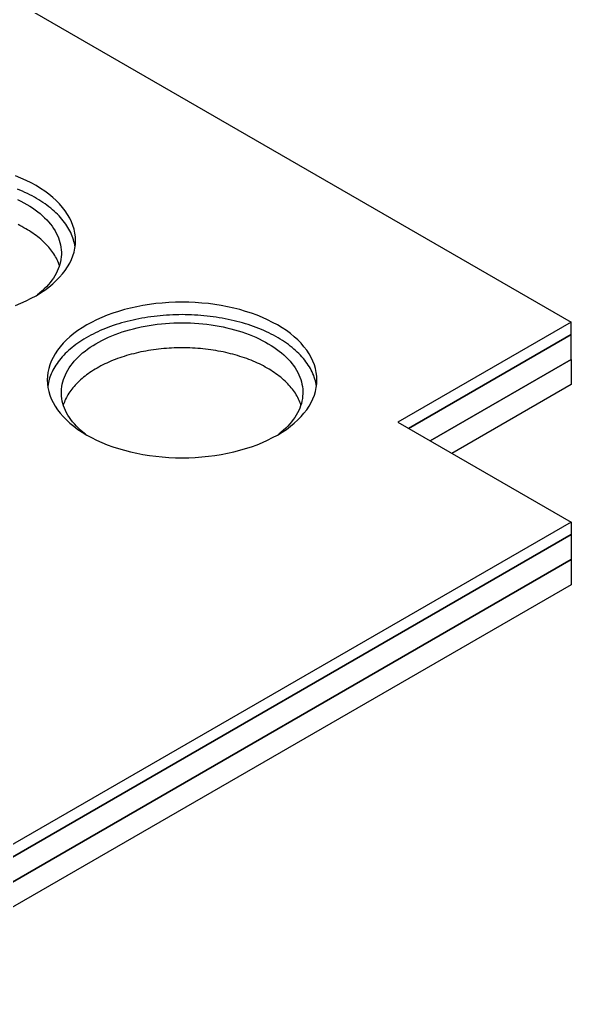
# Model space of a CAD drawing. Extents: x 1.5 to 17.7, y 2.4 to 12.
# Drawn here: x 15.489 to 17.737, y 4.481 to 8.534 of the extents above; entities that cross this region are included whole.
import ezdxf

# ---------------------------------------------------------------- set-up
doc = ezdxf.new("R2010")
doc.units = 0
doc.layers.get('0').update_dxf_attribs({"linetype": 'CONTINUOUS'})

# ---------------------------------------------------------------- blocks, each defined once
blk = doc.blocks.new('A$C44197991')
at = {"color": 0, "linetype": 'CONTINUOUS', "extrusion": (-2e-16, 0.816497, 0.57735)}
for p, q in [((11.7648, 3.7108), (19.8965, -0.984)), ((19.8965, -0.984), (19.1894, -1.3923)), ((19.8965, -1.0351), (19.8965, -0.984)), ((19.8965, -1.0351), (19.2336, -1.4178)), ((19.2336, -1.4178), (19.8965, -1.0351)), ((19.8965, -1.1371), (19.8965, -1.0351)), ((19.8965, -1.1371), (19.322, -1.4688)), ((19.322, -1.4688), (19.8965, -1.1371)), ((19.8965, -1.1371), (19.8965, -1.2392)), ((19.8965, -1.2392), (19.4104, -1.5199)), ((19.1894, -1.3923), (19.8965, -1.8005)), ((19.8965, -1.8005), (13.179, -5.6789)), ((19.8965, -1.8005), (19.8965, -1.8516)), ((19.8965, -1.8516), (13.179, -5.7299)), ((13.179, -5.7299), (19.8965, -1.8516)), ((19.8965, -1.8516), (19.8965, -1.9536)), ((19.8965, -1.9536), (13.179, -5.832)), ((13.179, -5.832), (19.8965, -1.9536)), ((19.8965, -1.9536), (19.8965, -2.0557)), ((19.8965, -2.0557), (13.179, -5.934))]:
    blk.add_line(p, q, dxfattribs=at)
at = {"color": 0, "linetype": 'CONTINUOUS'}
for points in [[(17.7137, -0.8763, 0), (17.7323, -0.865, 0), (17.7499, -0.8532, 0), (17.7665, -0.8409, 0), (17.7821, -0.8281, 0), (17.7965, -0.815, 0), (17.8098, -0.8014, 0), (17.8219, -0.7875, 0), (17.8329, -0.7732, 0), (17.8426, -0.7587, 0), (17.8511, -0.7439, 0), (17.8583, -0.7289, 0), (17.8642, -0.7137, 0), (17.8688, -0.6983, 0), (17.8721, -0.6829, 0), (17.8741, -0.6673, 0), (17.8747, -0.6517, 0), (17.8741, -0.6361, 0), (17.8721, -0.6206, 0), (17.8688, -0.6051, 0), (17.8642, -0.5898, 0), (17.8583, -0.5746, 0), (17.8511, -0.5596, 0), (17.8426, -0.5448, 0), (17.8329, -0.5302, 0), (17.8219, -0.516, 0), (17.8098, -0.502, 0), (17.7965, -0.4885, 0), (17.7821, -0.4753, 0), (17.7665, -0.4626, 0), (17.7499, -0.4503, 0), (17.7323, -0.4385, 0), (17.7137, -0.4272, 0), (17.6941, -0.4164, 0), (17.6737, -0.4063, 0), (17.6524, -0.3967, 0), (17.6303, -0.3877, 0)], [(17.6303, -0.9158, 0), (17.6524, -0.9068, 0), (17.6737, -0.8972, 0), (17.6941, -0.887, 0), (17.7137, -0.8763, 0)], [(17.873, -0.6772, 0), (17.8718, -0.6699, 0), (17.8703, -0.6625, 0), (17.8685, -0.6552, 0), (17.8665, -0.6479, 0), (17.8641, -0.6406, 0), (17.8615, -0.6334, 0), (17.8585, -0.6262, 0), (17.8553, -0.6191, 0), (17.8518, -0.612, 0), (17.848, -0.6049, 0), (17.8439, -0.5979, 0), (17.8395, -0.5909, 0), (17.8349, -0.584, 0), (17.8299, -0.5772, 0), (17.8247, -0.5705, 0), (17.8193, -0.5638, 0), (17.8135, -0.5572, 0), (17.8075, -0.5506, 0), (17.8013, -0.5442, 0), (17.7947, -0.5378, 0), (17.7879, -0.5315, 0), (17.7809, -0.5254, 0), (17.7736, -0.5193, 0), (17.7661, -0.5133, 0), (17.7584, -0.5074, 0), (17.7504, -0.5016, 0), (17.7421, -0.496, 0), (17.7337, -0.4904, 0), (17.725, -0.485, 0), (17.7161, -0.4797, 0), (17.707, -0.4745, 0), (17.6977, -0.4694, 0), (17.6882, -0.4644, 0), (17.6785, -0.4596, 0), (17.6686, -0.4549, 0), (17.6585, -0.4504, 0), (17.6482, -0.4459, 0), (17.6378, -0.4417, 0)], [(17.6388, -0.4837, 0), (17.6517, -0.4901, 0), (17.6643, -0.4968, 0), (17.6764, -0.5037, 0), (17.6881, -0.5108, 0), (17.6994, -0.5182, 0), (17.7102, -0.5258, 0), (17.7206, -0.5336, 0), (17.7305, -0.5416, 0), (17.7399, -0.5498, 0), (17.7488, -0.5581, 0), (17.7572, -0.5667, 0), (17.7651, -0.5754, 0), (17.7724, -0.5843, 0), (17.7793, -0.5933, 0), (17.7856, -0.6024, 0), (17.7913, -0.6117, 0), (17.7965, -0.621, 0), (17.8011, -0.6305, 0), (17.8051, -0.64, 0), (17.8086, -0.6497, 0), (17.8115, -0.6594, 0), (17.8138, -0.6691, 0), (17.8155, -0.6789, 0), (17.8166, -0.6887, 0), (17.8172, -0.6985, 0), (17.8171, -0.7083, 0), (17.8165, -0.7182, 0), (17.8153, -0.728, 0), (17.8135, -0.7377, 0), (17.8111, -0.7475, 0), (17.8081, -0.7572, 0), (17.8046, -0.7668, 0), (17.8005, -0.7763, 0), (17.7958, -0.7858, 0), (17.7905, -0.7951, 0), (17.7847, -0.8044, 0), (17.7784, -0.8135, 0), (17.7715, -0.8225, 0), (17.764, -0.8313, 0), (17.7561, -0.84, 0), (17.7476, -0.8485, 0), (17.7386, -0.8569, 0), (17.7292, -0.865, 0), (17.7192, -0.873, 0)], [(17.8092, -0.7538, 0), (17.8072, -0.7477, 0), (17.8049, -0.7417, 0), (17.8025, -0.7357, 0), (17.7997, -0.7297, 0), (17.7968, -0.7238, 0), (17.7936, -0.7179, 0), (17.7903, -0.712, 0), (17.7867, -0.7062, 0), (17.7828, -0.7004, 0), (17.7788, -0.6947, 0), (17.7746, -0.689, 0), (17.7701, -0.6834, 0), (17.7654, -0.6779, 0), (17.7605, -0.6724, 0), (17.7555, -0.6669, 0), (17.7502, -0.6616, 0), (17.7447, -0.6563, 0), (17.739, -0.651, 0), (17.7331, -0.6459, 0), (17.727, -0.6408, 0), (17.7208, -0.6358, 0), (17.7143, -0.6309, 0), (17.7077, -0.626, 0), (17.7008, -0.6212, 0), (17.6939, -0.6166, 0), (17.6867, -0.612, 0), (17.6793, -0.6075, 0), (17.6718, -0.6031, 0), (17.6642, -0.5988, 0), (17.6563, -0.5946, 0), (17.6483, -0.5905, 0), (17.6402, -0.5865, 0)], [(18.6985, -1.4449, 0), (18.7172, -1.4336, 0), (18.7348, -1.4218, 0), (18.7514, -1.4095, 0), (18.7669, -1.3968, 0), (18.7814, -1.3836, 0), (18.7947, -1.37, 0), (18.8068, -1.3561, 0), (18.8178, -1.3419, 0), (18.8275, -1.3273, 0), (18.836, -1.3125, 0), (18.8432, -1.2975, 0), (18.8491, -1.2823, 0), (18.8537, -1.267, 0), (18.857, -1.2515, 0), (18.859, -1.2359, 0), (18.8596, -1.2204, 0), (18.859, -1.2048, 0), (18.857, -1.1892, 0), (18.8537, -1.1738, 0), (18.8491, -1.1584, 0), (18.8432, -1.1432, 0), (18.836, -1.1282, 0), (18.8275, -1.1134, 0), (18.8178, -1.0988, 0), (18.8068, -1.0846, 0), (18.7947, -1.0707, 0), (18.7814, -1.0571, 0), (18.7669, -1.0439, 0), (18.7514, -1.0312, 0), (18.7348, -1.0189, 0), (18.7172, -1.0071, 0), (18.6985, -0.9958, 0), (18.679, -0.9851, 0), (18.6586, -0.9749, 0), (18.6373, -0.9653, 0), (18.6152, -0.9563, 0), (18.5924, -0.948, 0), (18.5689, -0.9403, 0), (18.5448, -0.9333, 0), (18.5201, -0.927, 0), (18.4949, -0.9214, 0), (18.4693, -0.9165, 0), (18.4433, -0.9123, 0), (18.4169, -0.9089, 0), (18.3903, -0.9063, 0), (18.3635, -0.9043, 0), (18.3366, -0.9032, 0), (18.3096, -0.9028, 0), (18.2827, -0.9032, 0), (18.2557, -0.9043, 0), (18.2289, -0.9063, 0), (18.2023, -0.9089, 0), (18.176, -0.9123, 0), (18.15, -0.9165, 0), (18.1244, -0.9214, 0), (18.0992, -0.927, 0), (18.0745, -0.9333, 0), (18.0504, -0.9403, 0), (18.0269, -0.948, 0), (18.0041, -0.9563, 0), (17.982, -0.9653, 0), (17.9607, -0.9749, 0), (17.9403, -0.9851, 0), (17.9207, -0.9958, 0), (17.9021, -1.0071, 0), (17.8845, -1.0189, 0), (17.8679, -1.0312, 0), (17.8523, -1.0439, 0), (17.8379, -1.0571, 0), (17.8246, -1.0707, 0), (17.8124, -1.0846, 0), (17.8015, -1.0988, 0), (17.7918, -1.1134, 0), (17.7833, -1.1282, 0), (17.7761, -1.1432, 0), (17.7702, -1.1584, 0), (17.7656, -1.1738, 0), (17.7623, -1.1892, 0), (17.7603, -1.2048, 0), (17.7596, -1.2204, 0), (17.7603, -1.2359, 0), (17.7623, -1.2515, 0), (17.7656, -1.267, 0), (17.7702, -1.2823, 0), (17.7761, -1.2975, 0), (17.7833, -1.3125, 0), (17.7918, -1.3273, 0), (17.8015, -1.3419, 0), (17.8124, -1.3561, 0), (17.8246, -1.37, 0), (17.8379, -1.3836, 0), (17.8523, -1.3968, 0), (17.8679, -1.4095, 0), (17.8845, -1.4218, 0), (17.9021, -1.4336, 0), (17.9207, -1.4449, 0), (17.9403, -1.4556, 0), (17.9607, -1.4658, 0), (17.982, -1.4754, 0), (18.0041, -1.4844, 0), (18.0269, -1.4927, 0), (18.0504, -1.5004, 0), (18.0745, -1.5074, 0), (18.0992, -1.5137, 0), (18.1244, -1.5193, 0), (18.15, -1.5242, 0), (18.176, -1.5284, 0), (18.2023, -1.5318, 0), (18.2289, -1.5345, 0), (18.2557, -1.5364, 0), (18.2827, -1.5375, 0), (18.3096, -1.5379, 0), (18.3366, -1.5375, 0), (18.3635, -1.5364, 0), (18.3903, -1.5345, 0), (18.4169, -1.5318, 0), (18.4433, -1.5284, 0), (18.4693, -1.5242, 0), (18.4949, -1.5193, 0), (18.5201, -1.5137, 0), (18.5448, -1.5074, 0), (18.5689, -1.5004, 0), (18.5924, -1.4927, 0), (18.6152, -1.4844, 0), (18.6373, -1.4754, 0), (18.6586, -1.4658, 0), (18.679, -1.4556, 0), (18.6985, -1.4449, 0)], [(18.8579, -1.2459, 0), (18.8567, -1.2385, 0), (18.8552, -1.2312, 0), (18.8534, -1.2238, 0), (18.8514, -1.2166, 0), (18.849, -1.2093, 0), (18.8464, -1.202, 0), (18.8434, -1.1948, 0), (18.8402, -1.1877, 0), (18.8367, -1.1806, 0), (18.8329, -1.1735, 0), (18.8288, -1.1665, 0), (18.8244, -1.1596, 0), (18.8198, -1.1527, 0), (18.8148, -1.1459, 0), (18.8096, -1.1391, 0), (18.8042, -1.1324, 0), (18.7984, -1.1258, 0), (18.7924, -1.1193, 0), (18.7861, -1.1128, 0), (18.7796, -1.1064, 0), (18.7728, -1.1002, 0), (18.7658, -1.094, 0), (18.7585, -1.0879, 0), (18.751, -1.0819, 0), (18.7433, -1.076, 0), (18.7353, -1.0703, 0), (18.727, -1.0646, 0), (18.7186, -1.0591, 0), (18.7099, -1.0536, 0), (18.701, -1.0483, 0), (18.6919, -1.0431, 0), (18.6826, -1.038, 0), (18.6731, -1.0331, 0), (18.6634, -1.0282, 0), (18.6535, -1.0235, 0), (18.6434, -1.019, 0), (18.6331, -1.0146, 0), (18.6227, -1.0103, 0), (18.6121, -1.0062, 0), (18.6013, -1.0022, 0), (18.5903, -0.9983, 0), (18.5792, -0.9946, 0), (18.568, -0.9911, 0), (18.5566, -0.9877, 0), (18.5451, -0.9844, 0), (18.5335, -0.9813, 0), (18.5217, -0.9784, 0), (18.5099, -0.9756, 0), (18.4979, -0.973, 0), (18.4858, -0.9706, 0), (18.4736, -0.9683, 0), (18.4613, -0.9662, 0), (18.449, -0.9642, 0), (18.4366, -0.9624, 0), (18.4241, -0.9608, 0), (18.4115, -0.9593, 0), (18.3989, -0.9581, 0), (18.3862, -0.9569, 0), (18.3735, -0.956, 0), (18.3608, -0.9552, 0), (18.348, -0.9546, 0), (18.3352, -0.9542, 0), (18.3224, -0.9539, 0), (18.3096, -0.9538, 0), (18.2968, -0.9539, 0), (18.284, -0.9542, 0), (18.2712, -0.9546, 0), (18.2585, -0.9552, 0), (18.2457, -0.956, 0), (18.233, -0.9569, 0), (18.2204, -0.9581, 0), (18.2078, -0.9593, 0), (18.1952, -0.9608, 0), (18.1827, -0.9624, 0), (18.1703, -0.9642, 0), (18.1579, -0.9662, 0), (18.1457, -0.9683, 0), (18.1335, -0.9706, 0), (18.1214, -0.973, 0), (18.1094, -0.9756, 0), (18.0976, -0.9784, 0), (18.0858, -0.9813, 0), (18.0742, -0.9844, 0), (18.0626, -0.9877, 0), (18.0513, -0.9911, 0), (18.04, -0.9946, 0), (18.0289, -0.9983, 0), (18.018, -1.0022, 0), (18.0072, -1.0062, 0), (17.9966, -1.0103, 0), (17.9862, -1.0146, 0), (17.9759, -1.019, 0), (17.9658, -1.0235, 0), (17.9559, -1.0282, 0), (17.9462, -1.0331, 0), (17.9367, -1.038, 0), (17.9274, -1.0431, 0), (17.9183, -1.0483, 0), (17.9094, -1.0536, 0), (17.9007, -1.0591, 0), (17.8922, -1.0646, 0), (17.884, -1.0703, 0), (17.876, -1.076, 0), (17.8683, -1.0819, 0), (17.8607, -1.0879, 0), (17.8535, -1.094, 0), (17.8464, -1.1002, 0), (17.8397, -1.1064, 0), (17.8331, -1.1128, 0), (17.8269, -1.1193, 0), (17.8209, -1.1258, 0), (17.8151, -1.1324, 0), (17.8097, -1.1391, 0), (17.8045, -1.1459, 0), (17.7995, -1.1527, 0), (17.7949, -1.1596, 0), (17.7905, -1.1665, 0), (17.7864, -1.1735, 0), (17.7826, -1.1806, 0), (17.7791, -1.1877, 0), (17.7759, -1.1948, 0), (17.7729, -1.202, 0), (17.7703, -1.2093, 0), (17.7679, -1.2166, 0), (17.7658, -1.2238, 0), (17.7641, -1.2312, 0), (17.7626, -1.2385, 0), (17.7614, -1.2459, 0)], [(17.9152, -1.4417, 0), (17.9052, -1.4337, 0), (17.8958, -1.4255, 0), (17.8868, -1.4172, 0), (17.8783, -1.4086, 0), (17.8703, -1.3999, 0), (17.8629, -1.3911, 0), (17.856, -1.3821, 0), (17.8497, -1.373, 0), (17.8438, -1.3638, 0), (17.8386, -1.3544, 0), (17.8339, -1.345, 0), (17.8298, -1.3354, 0), (17.8262, -1.3258, 0), (17.8233, -1.3161, 0), (17.8209, -1.3064, 0), (17.8191, -1.2966, 0), (17.8179, -1.2868, 0), (17.8172, -1.277, 0), (17.8172, -1.2671, 0), (17.8177, -1.2573, 0), (17.8189, -1.2475, 0), (17.8206, -1.2377, 0), (17.8229, -1.228, 0), (17.8258, -1.2183, 0), (17.8293, -1.2087, 0), (17.8333, -1.1991, 0), (17.8379, -1.1897, 0), (17.8431, -1.1803, 0), (17.8488, -1.171, 0), (17.8551, -1.1619, 0), (17.8619, -1.1529, 0), (17.8693, -1.144, 0), (17.8772, -1.1353, 0), (17.8856, -1.1268, 0), (17.8945, -1.1184, 0), (17.9039, -1.1102, 0), (17.9138, -1.1022, 0), (17.9242, -1.0944, 0), (17.935, -1.0868, 0), (17.9463, -1.0795, 0), (17.958, -1.0723, 0), (17.9701, -1.0654, 0), (17.9827, -1.0588, 0), (17.9956, -1.0524, 0), (18.0089, -1.0462, 0), (18.0225, -1.0404, 0), (18.0365, -1.0348, 0), (18.0509, -1.0295, 0), (18.0655, -1.0244, 0), (18.0804, -1.0197, 0), (18.0957, -1.0153, 0), (18.1111, -1.0112, 0), (18.1268, -1.0074, 0), (18.1427, -1.0039, 0), (18.1588, -1.0007, 0), (18.1751, -0.9979, 0), (18.1916, -0.9953, 0), (18.2082, -0.9931, 0), (18.2249, -0.9913, 0), (18.2417, -0.9898, 0), (18.2586, -0.9886, 0), (18.2756, -0.9877, 0), (18.2926, -0.9872, 0), (18.3096, -0.987, 0), (18.3267, -0.9872, 0), (18.3437, -0.9877, 0), (18.3606, -0.9886, 0), (18.3775, -0.9898, 0), (18.3944, -0.9913, 0), (18.4111, -0.9931, 0), (18.4277, -0.9953, 0), (18.4441, -0.9979, 0), (18.4604, -1.0007, 0), (18.4765, -1.0039, 0), (18.4925, -1.0074, 0), (18.5082, -1.0112, 0), (18.5236, -1.0153, 0), (18.5388, -1.0197, 0), (18.5538, -1.0244, 0), (18.5684, -1.0295, 0), (18.5827, -1.0348, 0), (18.5967, -1.0404, 0), (18.6104, -1.0462, 0), (18.6237, -1.0524, 0), (18.6366, -1.0588, 0), (18.6492, -1.0654, 0), (18.6613, -1.0723, 0), (18.673, -1.0795, 0), (18.6843, -1.0868, 0), (18.6951, -1.0944, 0), (18.7055, -1.1022, 0), (18.7154, -1.1102, 0), (18.7248, -1.1184, 0), (18.7337, -1.1268, 0), (18.7421, -1.1353, 0), (18.75, -1.144, 0), (18.7573, -1.1529, 0), (18.7642, -1.1619, 0), (18.7705, -1.171, 0), (18.7762, -1.1803, 0), (18.7814, -1.1897, 0), (18.786, -1.1991, 0), (18.79, -1.2087, 0), (18.7935, -1.2183, 0), (18.7964, -1.228, 0), (18.7987, -1.2377, 0), (18.8004, -1.2475, 0), (18.8015, -1.2573, 0), (18.8021, -1.2671, 0), (18.802, -1.277, 0), (18.8014, -1.2868, 0), (18.8002, -1.2966, 0), (18.7984, -1.3064, 0), (18.796, -1.3161, 0), (18.793, -1.3258, 0), (18.7895, -1.3354, 0), (18.7854, -1.345, 0), (18.7807, -1.3544, 0), (18.7754, -1.3638, 0), (18.7696, -1.373, 0), (18.7633, -1.3821, 0), (18.7564, -1.3911, 0), (18.7489, -1.3999, 0), (18.741, -1.4086, 0), (18.7325, -1.4172, 0), (18.7235, -1.4255, 0), (18.714, -1.4337, 0), (18.7041, -1.4417, 0)], [(18.7941, -1.3224, 0), (18.7921, -1.3164, 0), (18.7898, -1.3103, 0), (18.7874, -1.3043, 0), (18.7846, -1.2983, 0), (18.7817, -1.2924, 0), (18.7785, -1.2865, 0), (18.7752, -1.2806, 0), (18.7716, -1.2748, 0), (18.7677, -1.2691, 0), (18.7637, -1.2633, 0), (18.7595, -1.2577, 0), (18.755, -1.2521, 0), (18.7503, -1.2465, 0), (18.7454, -1.241, 0), (18.7404, -1.2356, 0), (18.7351, -1.2302, 0), (18.7296, -1.2249, 0), (18.7239, -1.2197, 0), (18.718, -1.2145, 0), (18.7119, -1.2094, 0), (18.7057, -1.2044, 0), (18.6992, -1.1995, 0), (18.6926, -1.1946, 0), (18.6857, -1.1899, 0), (18.6787, -1.1852, 0), (18.6716, -1.1806, 0), (18.6642, -1.1761, 0), (18.6567, -1.1717, 0), (18.6491, -1.1674, 0), (18.6412, -1.1632, 0), (18.6332, -1.1591, 0), (18.6251, -1.1551, 0), (18.6168, -1.1512, 0), (18.6084, -1.1474, 0), (18.5998, -1.1437, 0), (18.5911, -1.1401, 0), (18.5822, -1.1366, 0), (18.5733, -1.1333, 0), (18.5642, -1.13, 0), (18.5549, -1.1269, 0), (18.5456, -1.1239, 0), (18.5362, -1.121, 0), (18.5266, -1.1182, 0), (18.517, -1.1155, 0), (18.5072, -1.113, 0), (18.4974, -1.1106, 0), (18.4874, -1.1083, 0), (18.4774, -1.1061, 0), (18.4673, -1.1041, 0), (18.4571, -1.1022, 0), (18.4469, -1.1004, 0), (18.4366, -1.0987, 0), (18.4262, -1.0972, 0), (18.4158, -1.0958, 0), (18.4053, -1.0945, 0), (18.3948, -1.0934, 0), (18.3842, -1.0924, 0), (18.3737, -1.0915, 0), (18.363, -1.0908, 0), (18.3524, -1.0902, 0), (18.3417, -1.0897, 0), (18.331, -1.0894, 0), (18.3203, -1.0892, 0), (18.3096, -1.0891, 0), (18.2989, -1.0892, 0), (18.2882, -1.0894, 0), (18.2776, -1.0897, 0), (18.2669, -1.0902, 0), (18.2562, -1.0908, 0), (18.2456, -1.0915, 0), (18.235, -1.0924, 0), (18.2245, -1.0934, 0), (18.214, -1.0945, 0), (18.2035, -1.0958, 0), (18.1931, -1.0972, 0), (18.1827, -1.0987, 0), (18.1724, -1.1004, 0), (18.1622, -1.1022, 0), (18.152, -1.1041, 0), (18.1419, -1.1061, 0), (18.1319, -1.1083, 0), (18.1219, -1.1106, 0), (18.1121, -1.113, 0), (18.1023, -1.1155, 0), (18.0927, -1.1182, 0), (18.0831, -1.121, 0), (18.0737, -1.1239, 0), (18.0643, -1.1269, 0), (18.0551, -1.13, 0), (18.046, -1.1333, 0), (18.037, -1.1366, 0), (18.0282, -1.1401, 0), (18.0195, -1.1437, 0), (18.0109, -1.1474, 0), (18.0025, -1.1512, 0), (17.9942, -1.1551, 0), (17.986, -1.1591, 0), (17.9781, -1.1632, 0), (17.9702, -1.1674, 0), (17.9626, -1.1717, 0), (17.955, -1.1761, 0), (17.9477, -1.1806, 0), (17.9405, -1.1852, 0), (17.9335, -1.1899, 0), (17.9267, -1.1946, 0), (17.9201, -1.1995, 0), (17.9136, -1.2044, 0), (17.9074, -1.2094, 0), (17.9013, -1.2145, 0), (17.8954, -1.2197, 0), (17.8897, -1.2249, 0), (17.8842, -1.2302, 0), (17.8789, -1.2356, 0), (17.8738, -1.241, 0), (17.869, -1.2465, 0), (17.8643, -1.2521, 0), (17.8598, -1.2577, 0), (17.8556, -1.2633, 0), (17.8515, -1.2691, 0), (17.8477, -1.2748, 0), (17.8441, -1.2806, 0), (17.8407, -1.2865, 0), (17.8376, -1.2924, 0), (17.8346, -1.2983, 0), (17.8319, -1.3043, 0), (17.8294, -1.3103, 0), (17.8272, -1.3164, 0), (17.8251, -1.3224, 0)]]:
    blk.add_polyline3d(points, dxfattribs=at)

msp = doc.modelspace()

# ---------------------------------------------------------------- block references
msp.add_blockref('A$C44197991', (-2.1591, 8.285))

doc.saveas('drawing.dxf')
